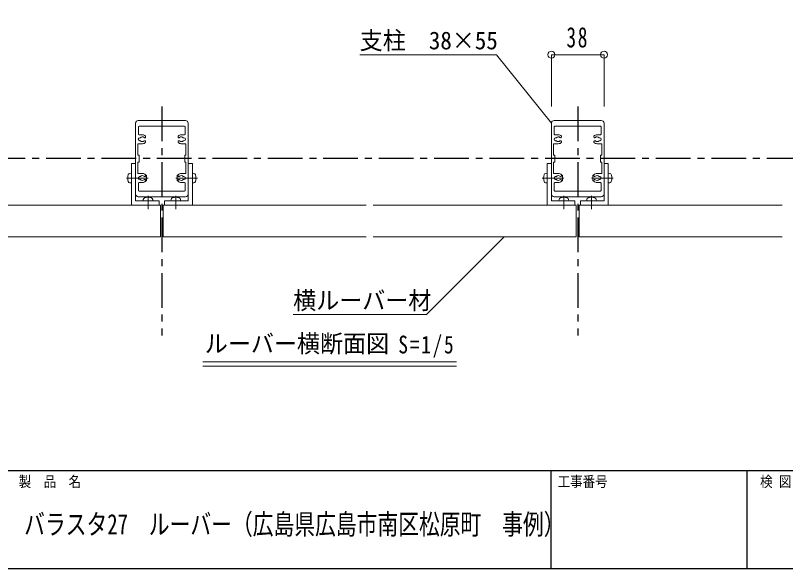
# Model space of a CAD drawing. Units: millimetres at full size, sheet at 1:5; details may follow other scales. Extents: x -1050 to 1050, y -742 to 742.
# Drawn here: x 142 to 698, y -708 to -308 of the extents above; entities that cross this region are included whole.
import ezdxf
from ezdxf.enums import TextEntityAlignment as Align

# ---------------------------------------------------------------- set-up
doc = ezdxf.new("R2010")
doc.units = ezdxf.units.MM
doc.header["$LTSCALE"] = 5
doc.linetypes.add('CHAIN1', pattern=[8, 5, -1, 1, -1])
doc.layers.add('0-0_通り芯', color=7, linetype='CHAIN1')
doc.layers.add('1-5_図枠1_1', color=7, linetype='Continuous')
for name, color, linetype, lineweight in [('0-3_寸法', 54, 'Continuous', 20), ('0-4_手摺部材', 92, 'Continuous', 20), ('0-6_パネル', 4, 'Continuous', 20), ('0-9_文字', 3, 'Continuous', 20), ('0-A_支柱', 6, 'Continuous', 20)]:
    doc.layers.add(name, color=color, linetype=linetype, lineweight=lineweight)
doc.styles.add('ＭＳ ゴシック', font='')
doc.styles.add('ＭＳ 明朝', font='')
doc.styles.get('ＭＳ ゴシック').set_extended_font_data('MS Gothic')
doc.styles.get('ＭＳ 明朝').set_extended_font_data('MS Mincho')

# ---------------------------------------------------------------- blocks, each defined once
blk = doc.blocks.new('dimension_origin')
at = {"color": 0, "linetype": 'Continuous', "lineweight": -2}
blk.add_circle((0, 0), 1.25, dxfattribs=at)

msp = doc.modelspace()

# ---------------------------------------------------------------- linework, layer by layer
at = {"layer": '0-0_通り芯'}
for p, q in [((248.02, -374.293), (248.02, -539.293)), ((548.02, -374.293), (548.02, -539.293)), ((909.462, -411.793), (-277.5, -411.793))]:
    msp.add_line(p, q, dxfattribs=at)
at = {"layer": '0-3_寸法'}
for p, q in [((567.02, -336.793), (529.02, -336.793)), ((529.02, -336.793), (529.02, -374.293)), ((567.02, -336.793), (567.02, -374.293))]:
    msp.add_line(p, q, dxfattribs=at)
at = {"layer": '0-4_手摺部材'}
for p, q in [((229.02, -415.293), (226.02, -415.293)), ((229.02, -442.293), (229.02, -415.293)), ((267.02, -415.293), (270.02, -415.293)), ((267.02, -442.293), (267.02, -415.293)), ((529.02, -415.293), (526.02, -415.293)), ((529.02, -442.293), (529.02, -415.293)), ((567.02, -415.293), (570.02, -415.293)), ((567.02, -442.293), (567.02, -415.293)), ((224.901, -422.391), (226.02, -422.293)), ((226.02, -422.293), (226.02, -429.293)), ((271.139, -422.391), (270.02, -422.293)), ((270.02, -422.293), (270.02, -429.293)), ((524.901, -422.391), (526.02, -422.293)), ((526.02, -422.293), (526.02, -429.293)), ((571.139, -422.391), (570.02, -422.293)), ((570.02, -422.293), (570.02, -429.293)), ((236.32, -427.793), (237.02, -427.793)), ((259.72, -427.793), (259.02, -427.793)), ((536.32, -427.793), (537.02, -427.793)), ((559.72, -427.793), (559.02, -427.793)), ((224.901, -429.195), (226.02, -429.293)), ((271.139, -429.195), (270.02, -429.293)), ((524.901, -429.195), (526.02, -429.293)), ((571.139, -429.195), (570.02, -429.293)), ((229.02, -442.293), (246.02, -442.293)), ((234.618, -441.174), (234.52, -442.293)), ((234.52, -442.293), (241.52, -442.293)), ((241.422, -441.174), (241.52, -442.293)), ((246.02, -442.293), (246.02, -445.293)), ((250.02, -442.293), (250.02, -445.293)), ((267.02, -442.293), (250.02, -442.293)), ((254.618, -441.174), (254.52, -442.293)), ((261.52, -442.293), (254.52, -442.293)), ((261.422, -441.174), (261.52, -442.293)), ((529.02, -442.293), (546.02, -442.293)), ((534.618, -441.174), (534.52, -442.293)), ((534.52, -442.293), (541.52, -442.293)), ((541.422, -441.174), (541.52, -442.293)), ((546.02, -442.293), (546.02, -445.293)), ((550.02, -442.293), (550.02, -445.293)), ((567.02, -442.293), (550.02, -442.293)), ((554.618, -441.174), (554.52, -442.293)), ((561.52, -442.293), (554.52, -442.293)), ((561.422, -441.174), (561.52, -442.293))]:
    msp.add_line(p, q, dxfattribs=at)
at = {"layer": '0-4_手摺部材', "linetype": 'CHAIN1'}
for p, q in [((238.02, -425.793), (222.42, -425.793)), ((258.02, -425.793), (273.62, -425.793)), ((538.02, -425.793), (522.42, -425.793)), ((558.02, -425.793), (573.62, -425.793)), ((238.02, -448.293), (238.02, -438.693)), ((258.02, -448.293), (258.02, -438.693)), ((538.02, -448.293), (538.02, -438.693)), ((558.02, -448.293), (558.02, -438.693))]:
    msp.add_line(p, q, dxfattribs=at)
at = {"layer": '0-4_手摺部材'}
for points in [[(226.02, -415.293), (226.02, -445.293), (246.02, -445.293)], [(270.02, -415.293), (270.02, -445.293), (250.02, -445.293)], [(526.02, -415.293), (526.02, -445.293), (546.02, -445.293)], [(570.02, -415.293), (570.02, -445.293), (550.02, -445.293)], [(237.02, -427.793), (237.02, -423.793), (236.32, -423.793)], [(259.02, -427.793), (259.02, -423.793), (259.72, -423.793)], [(537.02, -427.793), (537.02, -423.793), (536.32, -423.793)], [(559.02, -427.793), (559.02, -423.793), (559.72, -423.793)]]:
    msp.add_lwpolyline(points, dxfattribs=at)
for centre, radius, start, end in [((232.42, -425.793), 9, 164.11915, 195.88085), ((225.014, -423.686), 1.3, 95, 164.11915), ((271.026, -423.686), 1.3, 15.88085, 85), ((263.62, -425.793), 9, 344.11915, 15.88085), ((532.42, -425.793), 9, 164.11915, 195.88085), ((525.014, -423.686), 1.3, 95, 164.11915), ((571.026, -423.686), 1.3, 15.88085, 85), ((563.62, -425.793), 9, 344.11915, 15.88085), ((225.014, -427.9), 1.3, 195.88085, 265), ((271.026, -427.9), 1.3, 275, 344.11915), ((525.014, -427.9), 1.3, 195.88085, 265), ((571.026, -427.9), 1.3, 275, 344.11915), ((235.913, -441.287), 1.3, 105.88085, 175), ((238.02, -448.693), 9, 74.11915, 105.88085), ((240.127, -441.287), 1.3, 5, 74.11915), ((255.913, -441.287), 1.3, 105.88085, 175), ((258.02, -448.693), 9, 74.11915, 105.88085), ((260.127, -441.287), 1.3, 5, 74.11915), ((535.913, -441.287), 1.3, 105.88085, 175), ((538.02, -448.693), 9, 74.11915, 105.88085), ((540.127, -441.287), 1.3, 5, 74.11915), ((555.913, -441.287), 1.3, 105.88085, 175), ((558.02, -448.693), 9, 74.11915, 105.88085), ((560.127, -441.287), 1.3, 5, 74.11915)]:
    msp.add_arc(centre, radius, start, end, dxfattribs=at)
at = {"layer": '0-6_パネル'}
for p, q in [((103.02, -445.293), (247.02, -445.293)), ((247.02, -468.293), (247.02, -445.293)), ((395.52, -445.293), (249.02, -445.293)), ((400.52, -445.293), (547.02, -445.293)), ((547.02, -468.293), (547.02, -445.293)), ((549.02, -445.293), (549.02, -468.293)), ((695.52, -445.293), (549.02, -445.293)), ((103.02, -468.293), (247.02, -468.293)), ((400.52, -468.293), (547.02, -468.293)), ((549.02, -468.293), (695.52, -468.293))]:
    msp.add_line(p, q, dxfattribs=at)
msp.add_lwpolyline([(249.02, -445.293), (249.02, -468.293), (395.52, -468.293)], dxfattribs=at)
at = {"layer": '0-9_文字'}
for p, q in [((460.683, -558.439), (277.58, -558.439)), ((460.683, -561.439), (277.58, -561.439))]:
    msp.add_line(p, q, dxfattribs=at)
for points in [[(529.02, -386.293), (489.52, -336.793), (390.77, -336.793)], [(494.993, -468.293), (438.993, -524.293), (342.743, -524.293)]]:
    msp.add_lwpolyline(points, dxfattribs=at)
at = {"layer": '0-A_支柱'}
for p, q in [((229.02, -386.293), (229.02, -437.293)), ((231.02, -384.293), (265.02, -384.293)), ((231.12, -388.893), (231.12, -394.043)), ((264.42, -388.393), (231.62, -388.393)), ((264.92, -394.043), (264.92, -388.893)), ((267.02, -386.293), (267.02, -437.293)), ((529.02, -386.293), (529.02, -437.293)), ((531.02, -384.293), (565.02, -384.293)), ((531.12, -388.893), (531.12, -394.043)), ((564.42, -388.393), (531.62, -388.393)), ((564.92, -394.043), (564.92, -388.893)), ((567.02, -386.293), (567.02, -437.293)), ((231.62, -394.543), (234.02, -394.543)), ((232.62, -396.743), (232.07, -396.743)), ((232.07, -398.843), (232.62, -398.843)), ((236.32, -395.497), (236.32, -396.103)), ((236.32, -399.483), (236.32, -400.089)), ((259.72, -396.103), (259.72, -395.497)), ((259.72, -400.089), (259.72, -399.483)), ((262.02, -394.543), (264.42, -394.543)), ((263.97, -396.743), (263.42, -396.743)), ((263.42, -398.843), (263.97, -398.843)), ((531.62, -394.543), (534.02, -394.543)), ((532.62, -396.743), (532.07, -396.743)), ((532.07, -398.843), (532.62, -398.843)), ((536.32, -395.497), (536.32, -396.103)), ((536.32, -399.483), (536.32, -400.089)), ((559.72, -396.103), (559.72, -395.497)), ((559.72, -400.089), (559.72, -399.483)), ((562.02, -394.543), (564.42, -394.543)), ((563.97, -396.743), (563.42, -396.743)), ((563.42, -398.843), (563.97, -398.843)), ((230.62, -409.293), (230.62, -401.243)), ((234.02, -401.043), (230.82, -401.043)), ((265.22, -401.043), (262.02, -401.043)), ((265.42, -401.243), (265.42, -409.293)), ((530.62, -409.293), (530.62, -401.243)), ((534.02, -401.043), (530.82, -401.043)), ((565.22, -401.043), (562.02, -401.043)), ((565.42, -401.243), (565.42, -409.293)), ((231.52, -409.293), (230.62, -409.293)), ((231.52, -409.293), (231.52, -414.293)), ((264.52, -409.293), (264.52, -414.293)), ((264.52, -409.293), (265.42, -409.293)), ((531.52, -409.293), (530.62, -409.293)), ((531.52, -409.293), (531.52, -414.293)), ((564.52, -409.293), (564.52, -414.293)), ((564.52, -409.293), (565.42, -409.293)), ((231.52, -414.293), (230.62, -414.293)), ((230.62, -422.343), (230.62, -414.293)), ((264.52, -414.293), (265.42, -414.293)), ((265.42, -414.293), (265.42, -422.343)), ((531.52, -414.293), (530.62, -414.293)), ((530.62, -422.343), (530.62, -414.293)), ((564.52, -414.293), (565.42, -414.293)), ((565.42, -414.293), (565.42, -422.343)), ((230.82, -422.543), (234.02, -422.543)), ((232.62, -424.743), (232.07, -424.743)), ((232.07, -426.843), (232.62, -426.843)), ((236.32, -423.497), (236.32, -424.103)), ((236.32, -427.483), (236.32, -428.089)), ((259.72, -424.103), (259.72, -423.497)), ((259.72, -428.089), (259.72, -427.483)), ((262.02, -422.543), (265.22, -422.543)), ((263.97, -424.743), (263.42, -424.743)), ((263.42, -426.843), (263.97, -426.843)), ((530.82, -422.543), (534.02, -422.543)), ((532.62, -424.743), (532.07, -424.743)), ((532.07, -426.843), (532.62, -426.843)), ((536.32, -423.497), (536.32, -424.103)), ((536.32, -427.483), (536.32, -428.089)), ((559.72, -424.103), (559.72, -423.497)), ((559.72, -428.089), (559.72, -427.483)), ((562.02, -422.543), (565.22, -422.543)), ((563.97, -424.743), (563.42, -424.743)), ((563.42, -426.843), (563.97, -426.843)), ((231.12, -429.543), (231.12, -434.693)), ((234.02, -429.043), (231.62, -429.043)), ((264.42, -429.043), (262.02, -429.043)), ((264.92, -434.693), (264.92, -429.543)), ((531.12, -429.543), (531.12, -434.693)), ((534.02, -429.043), (531.62, -429.043)), ((564.42, -429.043), (562.02, -429.043)), ((564.92, -434.693), (564.92, -429.543)), ((264.42, -435.193), (231.62, -435.193)), ((564.42, -435.193), (531.62, -435.193)), ((231.02, -439.293), (265.02, -439.293)), ((531.02, -439.293), (565.02, -439.293))]:
    msp.add_line(p, q, dxfattribs=at)
for centre, radius, start, end in [((231.02, -386.293), 2, 90, 180), ((231.62, -388.893), 0.5, 90, 180), ((264.42, -388.893), 0.5, 0, 90), ((265.02, -386.293), 2, 0, 90), ((531.02, -386.293), 2, 90, 180), ((531.62, -388.893), 0.5, 90, 180), ((564.42, -388.893), 0.5, 0, 90), ((565.02, -386.293), 2, 0, 90), ((231.62, -394.043), 0.5, 180, 270), ((264.42, -394.043), 0.5, 270, 360), ((531.62, -394.043), 0.5, 180, 270), ((564.42, -394.043), 0.5, 270, 360), ((232.07, -397.793), 1.05, 90, 270), ((234.02, -397.793), 1.75, 45.30804, 143.1301), ((234.02, -397.793), 1.75, 216.8699, 314.69196), ((234.02, -397.793), 3.25, 44.95254, 90), ((235.692, -396.103), 0.628, 225.30804, 360), ((235.692, -399.483), 0.628, 0, 134.69196), ((262.02, -397.793), 3.25, 90, 135.04746), ((260.348, -396.103), 0.628, 180, 314.69196), ((260.348, -399.483), 0.628, 45.30804, 180), ((262.02, -397.793), 1.75, 36.8699, 134.69196), ((262.02, -397.793), 1.75, 225.30804, 323.1301), ((263.97, -397.793), 1.05, 270, 90), ((532.07, -397.793), 1.05, 90, 270), ((534.02, -397.793), 1.75, 45.30804, 143.1301), ((534.02, -397.793), 1.75, 216.8699, 314.69196), ((534.02, -397.793), 3.25, 44.95254, 90), ((535.692, -396.103), 0.628, 225.30804, 360), ((535.692, -399.483), 0.628, 0, 134.69196), ((562.02, -397.793), 3.25, 90, 135.04746), ((560.348, -396.103), 0.628, 180, 314.69196), ((560.348, -399.483), 0.628, 45.30804, 180), ((562.02, -397.793), 1.75, 36.8699, 134.69196), ((562.02, -397.793), 1.75, 225.30804, 323.1301), ((563.97, -397.793), 1.05, 270, 90), ((230.82, -401.243), 0.2, 90, 180), ((234.02, -397.793), 3.25, 270, 315.04746), ((262.02, -397.793), 3.25, 224.95254, 270), ((265.22, -401.243), 0.2, 0, 90), ((530.82, -401.243), 0.2, 90, 180), ((534.02, -397.793), 3.25, 270, 315.04746), ((562.02, -397.793), 3.25, 224.95254, 270), ((565.22, -401.243), 0.2, 0, 90), ((230.82, -422.343), 0.2, 180, 270), ((232.07, -425.793), 1.05, 90, 270), ((234.02, -425.793), 1.75, 45.30804, 143.1301), ((234.02, -425.793), 1.75, 216.8699, 314.69196), ((234.02, -425.793), 3.25, 44.95254, 90), ((235.692, -424.103), 0.628, 225.30804, 360), ((235.692, -427.483), 0.628, 0, 134.69196), ((262.02, -425.793), 3.25, 90, 135.04746), ((260.348, -424.103), 0.628, 180, 314.69196), ((260.348, -427.483), 0.628, 45.30804, 180), ((262.02, -425.793), 1.75, 36.8699, 134.69196), ((262.02, -425.793), 1.75, 225.30804, 323.1301), ((263.97, -425.793), 1.05, 270, 90), ((265.22, -422.343), 0.2, 270, 360), ((530.82, -422.343), 0.2, 180, 270), ((532.07, -425.793), 1.05, 90, 270), ((534.02, -425.793), 1.75, 45.30804, 143.1301), ((534.02, -425.793), 1.75, 216.8699, 314.69196), ((534.02, -425.793), 3.25, 44.95254, 90), ((535.692, -424.103), 0.628, 225.30804, 360), ((535.692, -427.483), 0.628, 0, 134.69196), ((562.02, -425.793), 3.25, 90, 135.04746), ((560.348, -424.103), 0.628, 180, 314.69196), ((560.348, -427.483), 0.628, 45.30804, 180), ((562.02, -425.793), 1.75, 36.8699, 134.69196), ((562.02, -425.793), 1.75, 225.30804, 323.1301), ((563.97, -425.793), 1.05, 270, 90), ((565.22, -422.343), 0.2, 270, 360), ((231.62, -429.543), 0.5, 90, 180), ((234.02, -425.793), 3.25, 270, 315.04746), ((262.02, -425.793), 3.25, 224.95254, 270), ((264.42, -429.543), 0.5, 0, 90), ((531.62, -429.543), 0.5, 90, 180), ((534.02, -425.793), 3.25, 270, 315.04746), ((562.02, -425.793), 3.25, 224.95254, 270), ((564.42, -429.543), 0.5, 0, 90), ((231.02, -437.293), 2, 180, 270), ((231.62, -434.693), 0.5, 180, 270), ((264.42, -434.693), 0.5, 270, 360), ((265.02, -437.293), 2, 270, 360), ((531.02, -437.293), 2, 180, 270), ((531.62, -434.693), 0.5, 180, 270), ((564.42, -434.693), 0.5, 270, 360), ((565.02, -437.293), 2, 270, 360)]:
    msp.add_arc(centre, radius, start, end, dxfattribs=at)
at = {"layer": '1-5_図枠1_1'}
for p, q in [((-990, -636.793), (990, -636.793)), ((528.535, -636.793), (528.535, -707.5)), ((669.949, -636.793), (669.949, -707.5))]:
    msp.add_line(p, q, dxfattribs=at)
msp.add_lwpolyline([(-990, 682.5), (-990, -707.5), (990, -707.5)], dxfattribs=at)

# ---------------------------------------------------------------- block references
at = {"layer": '0-3_寸法', "xscale": 2, "yscale": 2, "rotation": 180}
msp.add_blockref('dimension_origin', (529.02, -336.793), dxfattribs=at)
at = {"layer": '0-3_寸法', "xscale": 2, "yscale": 2}
msp.add_blockref('dimension_origin', (567.02, -336.793), dxfattribs=at)

# ---------------------------------------------------------------- texts
at = {"layer": '0-3_寸法', "insert": (539.895, -331.793), "char_height": 14.66, "attachment_point": 7, "style": 'ＭＳ ゴシック'}
msp.add_mtext('\\T1.17;\\W0.7;38', dxfattribs=at)
at = {"layer": '0-9_文字', "style": 'ＭＳ ゴシック', "width": 0.95}
for s, p in [('支柱\u300038×55', (390.77, -336.793)), ('横ルーバー材', (342.743, -524.293)), ('ルーバー横断面図', (278.996, -555.439))]:
    msp.add_text(s, height=12.83, dxfattribs=at).set_placement(p, align=Align.BOTTOM_LEFT)
at = {"layer": '0-9_文字', "insert": (418.6, -555.439), "char_height": 12.83, "attachment_point": 7, "style": 'ＭＳ ゴシック'}
msp.add_mtext('\\T1.18;\\W0.8;S=1/5', dxfattribs=at)
at = {"layer": '1-5_図枠1_1'}
for s, height, style, width, p in [('製\u3000品\u3000名', 7.776, 'ＭＳ 明朝', 0.85, (144.696, -650.934)), ('工事番号', 7.776, 'ＭＳ 明朝', 0.85, (533.585, -650.934)), ('検 図', 7.776, 'ＭＳ 明朝', 0.85, (679.663, -650.934)), ('バラスタ27\u3000ルーバー（広島県広島市南区松原町\u3000事例）', 14.66, 'ＭＳ ゴシック', 0.75, (148.629, -687.248))]:
    msp.add_text(s, height=height, dxfattribs=dict(at, style=style, width=width)).set_placement(p, align=Align.BOTTOM_LEFT)

doc.saveas('drawing.dxf')
